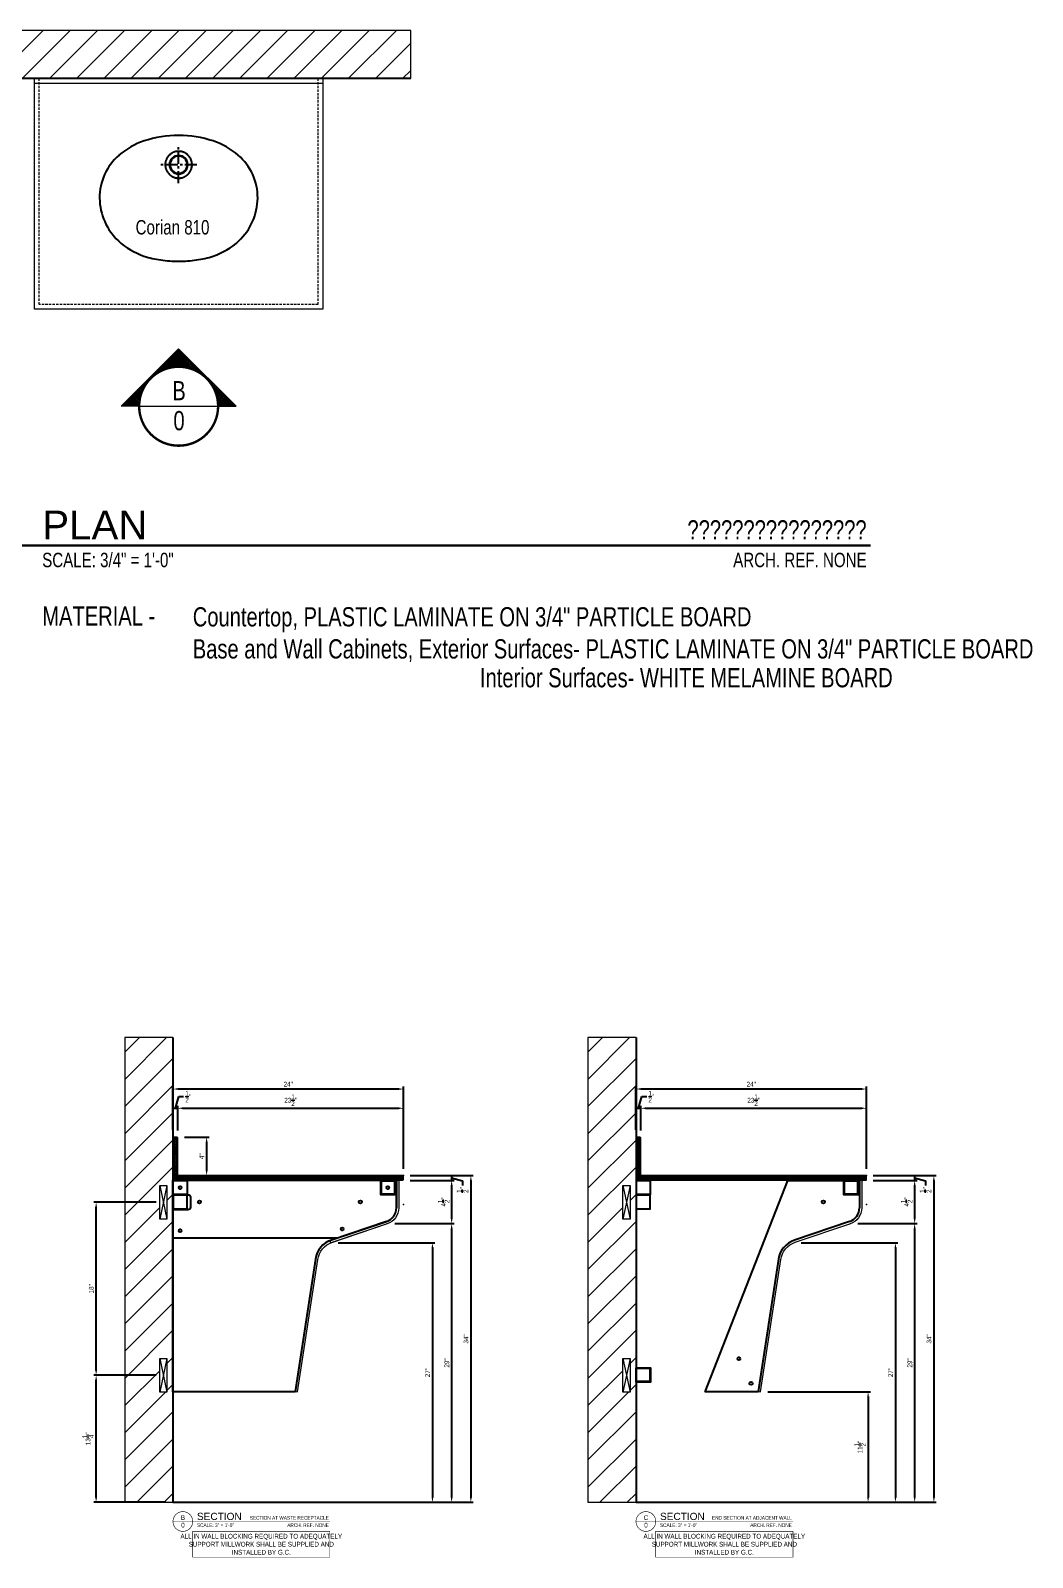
# Model space of a CAD drawing. Header units: inches. Extents: x 63 to 395, y 219 to 477.
# Drawn here: x 158.7 to 263, y 228.2 to 387.1 of the extents above; entities that cross this region are included whole.
import ezdxf
from ezdxf.enums import TextEntityAlignment as Align

# ---------------------------------------------------------------- set-up
doc = ezdxf.new("R2010")
doc.units = ezdxf.units.IN
doc.header["$MEASUREMENT"] = 0
for name, pattern in [('CENTER', [2, 1.25, -0.25, 0.25, -0.25]), ('HIDDEN', [0.375, 0.25, -0.125]), ('HIDDEN2', [0.1875, 0.125, -0.0625])]:
    doc.linetypes.add(name, pattern=pattern)
doc.layers.get('Defpoints').update_dxf_attribs({"color": 253})
for name, color, linetype in [('10', 7, 'Continuous'), ('20', 3, 'Continuous'), ('Dim', 7, 'Continuous'), ('Hardware', 6, 'Continuous'), ('Hatch', 3, 'Continuous'), ('Hidden', 3, 'HIDDEN')]:
    doc.layers.add(name, color=color, linetype=linetype)
doc.layers.add('Key-in', color=5, linetype='HIDDEN2', lineweight=20)
doc.layers.add('Object lines', color=7, linetype='Continuous', lineweight=35)
doc.styles.add('AMI_T04', font='ARIALUNI.TTF', dxfattribs={"width": 0.75, "height": 0.5})
doc.styles.add('BOLD', font='ARIALUNI.TTF', dxfattribs={"height": 0.125})
doc.styles.get("Standard").update_dxf_attribs({"font": 'ARIALUNI.TTF', "width": 0.75, "height": 1})
doc.dimstyles.new('AMI_D04', dxfattribs={"dimscale": 4, "dimtxt": 0.5, "dimasz": 0.125, "dimexe": 0.0625, "dimexo": 0.1875, "dimgap": 0.0625, "dimtad": 1, "dimdec": 4, "dimzin": 0, "dimdsep": 46, "dimlunit": 5, "dimtxsty": 'AMI_T04', "dimcen": 0.125, "dimclrd": 256, "dimclre": 256, "dimclrt": 256, "dimazin": 2, "dimtfac": 1, "dimtdec": 4, "dimtmove": 2, "dimatfit": 3, "dimfxl": 1, "dimtolj": 1, "dimtzin": 0, "dimarcsym": 2})
doc.dimstyles.new('AMI_D04_Leader', dxfattribs={"dimscale": 4, "dimtxt": 0.5, "dimasz": 0.125, "dimexe": 0.0625, "dimexo": 0.1875, "dimgap": 0.0625, "dimtad": 0, "dimdec": 4, "dimzin": 0, "dimdsep": 46, "dimlunit": 5, "dimtxsty": 'AMI_T04', "dimcen": 0.125, "dimclrd": 256, "dimclre": 256, "dimclrt": 256, "dimazin": 2, "dimtfac": 1, "dimtdec": 4, "dimtmove": 1, "dimatfit": 3, "dimfxl": 1, "dimtolj": 1, "dimtzin": 0, "dimarcsym": 2})
pattern_1 = [(45, (0, -13.2646), (-0.088388348, 0.088388348), []), (135, (0, -13.2646), (-0.088388348, -0.088388348), [])]

# ---------------------------------------------------------------- blocks, each defined once
blk = doc.blocks.new('A$C66764CCA')
at = {"layer": '20'}
blk.add_lwpolyline([(22.23, 1.72, 0.321903), (23.25, 3.14), (23.25, 6), (0, 6), (0, 4.5), (1.56, 4.5, -0.414214), (1.81, 4.25), (1.81, 3.19, -0.414214), (1.56, 2.94), (0, 2.94), (0, 0), (17.13, 0), (22.23, 1.72)], format="xyb", dxfattribs=at)
for centre in [(0.75, 5.25), (22.37, 5.25), (2.75, 3.75), (19.5, 3.75), (0.75, 0.75), (17.6, 0.95)]:
    blk.add_circle(centre, 0.156, dxfattribs=at)
blk = doc.blocks.new('A$C29B66E5E')
at = {"layer": '20'}
for p, q in [((2.85, 24.33), (8.03, 26.36)), ((8.08, 2.75), (8.03, 26.36)), ((5.95, 10.72), (2.85, 24.33)), ((0.49, 4.36), (5.12, 8.26)), ((1.1, 0), (0.06, 2.66)), ((8.08, 2.75), (1.1, 0))]:
    blk.add_line(p, q, dxfattribs=at)
for centre in [(3.87, 23.79), (5.99, 21.88), (3.77, 3.47)]:
    blk.add_circle(centre, 0.156, dxfattribs=at)
for centre, radius, start, end in [((3.51, 10.17), 2.5, 310.0952, 12.811), ((1.45, 3.21), 1.5, 130.0952, 201.4694)]:
    blk.add_arc(centre, radius, start, end, dxfattribs=at)
blk = doc.blocks.new('A$C6B324494')
at = {"layer": '10', "lineweight": 18}
for p, q in [((0, 0), (0.25, 0)), ((-6.82, -6.5), (-6.9, -6.26))]:
    blk.add_line(p, q, dxfattribs=at)
for points in [[(0, 0), (0, -2.86, -0.328722), (-1.06, -4.29)], [(0.25, 0), (0.25, -2.86, -0.328722), (-0.98, -4.53, -0.328722)]]:
    blk.add_lwpolyline(points, format="xyb", dxfattribs=at)
for points in [[(-6.9, -6.26), (-0.99, -4.27)], [(-6.82, -6.5), (-0.91, -4.51)]]:
    blk.add_lwpolyline(points, dxfattribs=at)
blk = doc.blocks.new('A$C65843E15')
at = {"layer": '10', "lineweight": 18}
for p, q in [((0, 0), (0.25, 0)), ((-10.53, -21.96), (-10.28, -22))]:
    blk.add_line(p, q, dxfattribs=at)
for points in [[(0, 0), (0, -2.86, -0.328722), (-1.06, -4.29)], [(0.25, 0), (0.25, -2.86, -0.328722), (-0.98, -4.53, -0.328722)], [(-10.53, -21.96), (-8.43, -8.21, -0.28067), (-6.76, -6.22), (-0.99, -4.27)], [(-10.28, -22), (-8.18, -8.25, -0.28067), (-6.68, -6.45), (-0.91, -4.51)]]:
    blk.add_lwpolyline(points, format="xyb", dxfattribs=at)
blk = doc.blocks.new('*D37')
at = {"layer": 'Defpoints', "color": 0, "lineweight": 18, "transparency": 16777216}
for p in [(222.19, 274.96), (221.69, 271.96), (222.19, 271.9)]:
    blk.add_point(p, dxfattribs=at)
at = {"layer": 'Dim', "lineweight": -2, "transparency": 16777216}
for p, q in [((221.69, 272.71), (221.69, 275.21)), ((221.69, 274.96), (222.19, 274.96)), ((221.69, 274.96), (222.19, 274.96)), ((221.94, 274.96), (222.31, 276.17)), ((222.19, 272.65), (222.19, 275.21)), ((222.31, 276.17), (222.81, 276.17))]:
    blk.add_line(p, q, dxfattribs=at)
at = {"layer": 'Dim', "lineweight": 18, "transparency": 16777216, "insert": (223.28, 276.17), "char_height": 0.5, "attachment_point": 5, "style": 'AMI_T04'}
blk.add_mtext('\\A1;{\\H1.000000x;\\S1/2;}"', dxfattribs=at)
blk = doc.blocks.new('*D38')
at = {"layer": 'Defpoints', "color": 0, "lineweight": 18, "transparency": 16777216}
for p in [(245.69, 274.96), (222.19, 271.9), (245.69, 267.9)]:
    blk.add_point(p, dxfattribs=at)
at = {"layer": 'Dim', "lineweight": -2, "transparency": 16777216}
for p, q in [((222.19, 272.65), (222.19, 275.21)), ((222.69, 274.96), (245.19, 274.96)), ((245.69, 268.65), (245.69, 275.21))]:
    blk.add_line(p, q, dxfattribs=at)
at = {"layer": 'Dim', "lineweight": 18, "transparency": 16777216}
for points in [[(222.69, 275.05), (222.69, 274.88), (222.19, 274.96)], [(245.19, 275.05), (245.19, 274.88), (245.69, 274.96)]]:
    blk.add_solid(points, dxfattribs=at)
at = {"layer": 'Dim', "lineweight": 18, "transparency": 16777216, "insert": (233.94, 275.8), "char_height": 0.5, "attachment_point": 5, "style": 'AMI_T04'}
blk.add_mtext('\\A1;23{\\H1.000000x;\\S1/2;}"', dxfattribs=at)
blk = doc.blocks.new('*D39')
at = {"layer": 'Defpoints', "color": 0, "lineweight": 18, "transparency": 16777216}
for p in [(221.69, 276.96), (221.69, 271.96), (245.69, 267.9)]:
    blk.add_point(p, dxfattribs=at)
at = {"layer": 'Dim', "lineweight": -2, "transparency": 16777216}
for p, q in [((221.69, 272.71), (221.69, 277.21)), ((245.19, 276.96), (222.19, 276.96)), ((245.69, 268.65), (245.69, 277.21))]:
    blk.add_line(p, q, dxfattribs=at)
at = {"layer": 'Dim', "lineweight": 18, "transparency": 16777216}
for points in [[(222.19, 277.05), (222.19, 276.88), (221.69, 276.96)], [(245.19, 277.05), (245.19, 276.88), (245.69, 276.96)]]:
    blk.add_solid(points, dxfattribs=at)
at = {"layer": 'Dim', "lineweight": 18, "transparency": 16777216, "insert": (233.69, 277.47), "char_height": 0.5, "attachment_point": 5, "style": 'AMI_T04'}
blk.add_mtext('\\A1;24"', dxfattribs=at)
blk = doc.blocks.new('*D40')
at = {"layer": 'Defpoints', "color": 0, "lineweight": 18, "transparency": 16777216}
for p in [(174, 274.96), (173.5, 271.96), (174, 271.9)]:
    blk.add_point(p, dxfattribs=at)
at = {"layer": 'Dim', "lineweight": -2, "transparency": 16777216}
for p, q in [((173.5, 272.71), (173.5, 275.21)), ((173.5, 274.96), (174, 274.96)), ((173.5, 274.96), (174, 274.96)), ((173.75, 274.96), (174.11, 276.17)), ((174, 272.65), (174, 275.21)), ((174.11, 276.17), (174.61, 276.17))]:
    blk.add_line(p, q, dxfattribs=at)
at = {"layer": 'Dim', "lineweight": 18, "transparency": 16777216, "insert": (175.08, 276.17), "char_height": 0.5, "attachment_point": 5, "style": 'AMI_T04'}
blk.add_mtext('\\A1;{\\H1.000000x;\\S1/2;}"', dxfattribs=at)
blk = doc.blocks.new('*D41')
at = {"layer": 'Defpoints', "color": 0, "lineweight": 18, "transparency": 16777216}
for p in [(197.5, 274.96), (174, 271.9), (197.5, 267.9)]:
    blk.add_point(p, dxfattribs=at)
at = {"layer": 'Dim', "lineweight": -2, "transparency": 16777216}
for p, q in [((174, 272.65), (174, 275.21)), ((174.5, 274.96), (197, 274.96)), ((197.5, 268.65), (197.5, 275.21))]:
    blk.add_line(p, q, dxfattribs=at)
at = {"layer": 'Dim', "lineweight": 18, "transparency": 16777216}
for points in [[(174.5, 275.05), (174.5, 274.88), (174, 274.96)], [(197, 275.05), (197, 274.88), (197.5, 274.96)]]:
    blk.add_solid(points, dxfattribs=at)
at = {"layer": 'Dim', "lineweight": 18, "transparency": 16777216, "insert": (185.75, 275.8), "char_height": 0.5, "attachment_point": 5, "style": 'AMI_T04'}
blk.add_mtext('\\A1;23{\\H1.000000x;\\S1/2;}"', dxfattribs=at)
blk = doc.blocks.new('*D42')
at = {"layer": 'Defpoints', "color": 0, "lineweight": 18, "transparency": 16777216}
for p in [(173.5, 276.96), (173.5, 271.96), (197.5, 267.9)]:
    blk.add_point(p, dxfattribs=at)
at = {"layer": 'Dim', "lineweight": -2, "transparency": 16777216}
for p, q in [((173.5, 272.71), (173.5, 277.21)), ((197, 276.96), (174, 276.96)), ((197.5, 268.65), (197.5, 277.21))]:
    blk.add_line(p, q, dxfattribs=at)
at = {"layer": 'Dim', "lineweight": 18, "transparency": 16777216}
for points in [[(174, 277.05), (174, 276.88), (173.5, 276.96)], [(197, 277.05), (197, 276.88), (197.5, 276.96)]]:
    blk.add_solid(points, dxfattribs=at)
at = {"layer": 'Dim', "lineweight": 18, "transparency": 16777216, "insert": (185.5, 277.47), "char_height": 0.5, "attachment_point": 5, "style": 'AMI_T04'}
blk.add_mtext('\\A1;24"', dxfattribs=at)
blk = doc.blocks.new('A$C75D17F70')
at = {"layer": 'Key-in', "color": 2, "linetype": 'Continuous', "lineweight": 18}
for p in [(0, 1.75), (0, 1.25), (0, 0.75), (-1.75, 0), (-1.25, 0), (-0.75, 0), (0, 0), (0.75, 0), (1.25, 0), (1.75, 0), (0, -0.75), (0, -1.25), (0, -1.75)]:
    blk.add_point(p, dxfattribs=at)
blk = doc.blocks.new('*D43')
at = {"layer": 'Defpoints', "color": 0, "lineweight": 18, "transparency": 16777216}
for p in [(197.44, 267.96), (197.44, 267.46), (202.5, 267.46)]:
    blk.add_point(p, dxfattribs=at)
at = {"layer": 'Dim', "lineweight": -2, "transparency": 16777216}
for p, q in [((198.19, 267.96), (202.75, 267.96)), ((198.19, 267.46), (202.75, 267.46)), ((202.5, 267.96), (202.5, 267.46)), ((202.5, 267.96), (202.5, 267.46)), ((202.5, 267.71), (203.63, 267.42)), ((203.63, 267.42), (203.63, 266.92))]:
    blk.add_line(p, q, dxfattribs=at)
at = {"layer": 'Dim', "lineweight": 18, "transparency": 16777216, "insert": (203.63, 266.45), "char_height": 0.5, "attachment_point": 5, "rotation": 90, "style": 'AMI_T04'}
blk.add_mtext('\\A1;{\\H1.000000x;\\S1/2;}"', dxfattribs=at)
blk = doc.blocks.new('*D44')
at = {"layer": 'Defpoints', "color": 0, "lineweight": 18, "transparency": 16777216}
for p in [(197.44, 267.46), (195.85, 262.96), (202.5, 262.96)]:
    blk.add_point(p, dxfattribs=at)
at = {"layer": 'Dim', "lineweight": -2, "transparency": 16777216}
for p, q in [((198.19, 267.46), (202.75, 267.46)), ((202.5, 266.96), (202.5, 263.46)), ((196.6, 262.96), (202.75, 262.96))]:
    blk.add_line(p, q, dxfattribs=at)
at = {"layer": 'Dim', "lineweight": 18, "transparency": 16777216}
for points in [[(202.42, 266.96), (202.59, 266.96), (202.5, 267.46)], [(202.42, 263.46), (202.59, 263.46), (202.5, 262.96)]]:
    blk.add_solid(points, dxfattribs=at)
at = {"layer": 'Dim', "lineweight": 18, "transparency": 16777216, "insert": (201.67, 265.21), "char_height": 0.5, "attachment_point": 5, "rotation": 90, "style": 'AMI_T04'}
blk.add_mtext('\\A1;4{\\H1.000000x;\\S1/2;}"', dxfattribs=at)
blk = doc.blocks.new('*D45')
at = {"layer": 'Defpoints', "color": 0, "lineweight": 18, "transparency": 16777216}
for p in [(197.44, 267.96), (189.5, 233.96), (204.5, 233.96)]:
    blk.add_point(p, dxfattribs=at)
at = {"layer": 'Dim', "lineweight": -2, "transparency": 16777216}
for p, q in [((198.19, 267.96), (204.75, 267.96)), ((204.5, 267.46), (204.5, 234.46)), ((190.25, 233.96), (204.75, 233.96))]:
    blk.add_line(p, q, dxfattribs=at)
at = {"layer": 'Dim', "lineweight": 18, "transparency": 16777216}
for points in [[(204.42, 267.46), (204.59, 267.46), (204.5, 267.96)], [(204.42, 234.46), (204.59, 234.46), (204.5, 233.96)]]:
    blk.add_solid(points, dxfattribs=at)
at = {"layer": 'Dim', "lineweight": 18, "transparency": 16777216, "insert": (204, 250.96), "char_height": 0.5, "attachment_point": 5, "rotation": 90, "style": 'AMI_T04'}
blk.add_mtext('\\A1;34"', dxfattribs=at)
blk = doc.blocks.new('*D46')
at = {"layer": 'Defpoints', "color": 0, "lineweight": 18, "transparency": 16777216}
for p in [(195.85, 262.96), (189.5, 233.96), (202.5, 233.96)]:
    blk.add_point(p, dxfattribs=at)
at = {"layer": 'Dim', "lineweight": -2, "transparency": 16777216}
for p, q in [((196.6, 262.96), (202.75, 262.96)), ((202.5, 262.46), (202.5, 234.46)), ((190.25, 233.96), (202.75, 233.96))]:
    blk.add_line(p, q, dxfattribs=at)
at = {"layer": 'Dim', "lineweight": 18, "transparency": 16777216}
for points in [[(202.42, 262.46), (202.59, 262.46), (202.5, 262.96)], [(202.42, 234.46), (202.59, 234.46), (202.5, 233.96)]]:
    blk.add_solid(points, dxfattribs=at)
at = {"layer": 'Dim', "lineweight": 18, "transparency": 16777216, "insert": (202, 248.46), "char_height": 0.5, "attachment_point": 5, "rotation": 90, "style": 'AMI_T04'}
blk.add_mtext('\\A1;29"', dxfattribs=at)
blk = doc.blocks.new('*D47')
at = {"layer": 'Defpoints', "color": 0, "lineweight": 18, "transparency": 16777216}
for p in [(189.93, 260.96), (189.5, 233.96), (200.5, 233.96)]:
    blk.add_point(p, dxfattribs=at)
at = {"layer": 'Dim', "lineweight": -2, "transparency": 16777216}
for p, q in [((190.68, 260.96), (200.75, 260.96)), ((200.5, 260.46), (200.5, 234.46)), ((190.25, 233.96), (200.75, 233.96))]:
    blk.add_line(p, q, dxfattribs=at)
at = {"layer": 'Dim', "lineweight": 18, "transparency": 16777216}
for points in [[(200.42, 260.46), (200.59, 260.46), (200.5, 260.96)], [(200.42, 234.46), (200.59, 234.46), (200.5, 233.96)]]:
    blk.add_solid(points, dxfattribs=at)
at = {"layer": 'Dim', "lineweight": 18, "transparency": 16777216, "insert": (200, 247.46), "char_height": 0.5, "attachment_point": 5, "rotation": 90, "style": 'AMI_T04'}
blk.add_mtext('\\A1;27"', dxfattribs=at)
blk = doc.blocks.new('*D48')
at = {"layer": 'Defpoints', "color": 0, "lineweight": 18, "transparency": 16777216}
for p in [(245.63, 267.96), (245.63, 267.46), (250.69, 267.46)]:
    blk.add_point(p, dxfattribs=at)
at = {"layer": 'Dim', "lineweight": -2, "transparency": 16777216}
for p, q in [((246.38, 267.96), (250.94, 267.96)), ((246.38, 267.46), (250.94, 267.46)), ((250.69, 267.96), (250.69, 267.46)), ((250.69, 267.96), (250.69, 267.46)), ((250.69, 267.71), (251.82, 267.42)), ((251.82, 267.42), (251.82, 266.92))]:
    blk.add_line(p, q, dxfattribs=at)
at = {"layer": 'Dim', "lineweight": 18, "transparency": 16777216, "insert": (251.82, 266.45), "char_height": 0.5, "attachment_point": 5, "rotation": 90, "style": 'AMI_T04'}
blk.add_mtext('\\A1;{\\H1.000000x;\\S1/2;}"', dxfattribs=at)
blk = doc.blocks.new('*D49')
at = {"layer": 'Defpoints', "color": 0, "lineweight": 18, "transparency": 16777216}
for p in [(245.63, 267.46), (244.04, 262.96), (250.69, 262.96)]:
    blk.add_point(p, dxfattribs=at)
at = {"layer": 'Dim', "lineweight": -2, "transparency": 16777216}
for p, q in [((246.38, 267.46), (250.94, 267.46)), ((250.69, 266.96), (250.69, 263.46)), ((244.79, 262.96), (250.94, 262.96))]:
    blk.add_line(p, q, dxfattribs=at)
at = {"layer": 'Dim', "lineweight": 18, "transparency": 16777216}
for points in [[(250.61, 266.96), (250.78, 266.96), (250.69, 267.46)], [(250.61, 263.46), (250.78, 263.46), (250.69, 262.96)]]:
    blk.add_solid(points, dxfattribs=at)
at = {"layer": 'Dim', "lineweight": 18, "transparency": 16777216, "insert": (249.86, 265.21), "char_height": 0.5, "attachment_point": 5, "rotation": 90, "style": 'AMI_T04'}
blk.add_mtext('\\A1;4{\\H1.000000x;\\S1/2;}"', dxfattribs=at)
blk = doc.blocks.new('*D50')
at = {"layer": 'Defpoints', "color": 0, "lineweight": 18, "transparency": 16777216}
for p in [(245.63, 267.96), (237.69, 233.96), (252.69, 233.96)]:
    blk.add_point(p, dxfattribs=at)
at = {"layer": 'Dim', "lineweight": -2, "transparency": 16777216}
for p, q in [((246.38, 267.96), (252.94, 267.96)), ((252.69, 267.46), (252.69, 234.46)), ((238.44, 233.96), (252.94, 233.96))]:
    blk.add_line(p, q, dxfattribs=at)
at = {"layer": 'Dim', "lineweight": 18, "transparency": 16777216}
for points in [[(252.61, 267.46), (252.78, 267.46), (252.69, 267.96)], [(252.61, 234.46), (252.78, 234.46), (252.69, 233.96)]]:
    blk.add_solid(points, dxfattribs=at)
at = {"layer": 'Dim', "lineweight": 18, "transparency": 16777216, "insert": (252.19, 250.96), "char_height": 0.5, "attachment_point": 5, "rotation": 90, "style": 'AMI_T04'}
blk.add_mtext('\\A1;34"', dxfattribs=at)
blk = doc.blocks.new('*D51')
at = {"layer": 'Defpoints', "color": 0, "lineweight": 18, "transparency": 16777216}
for p in [(234.67, 245.46), (237.69, 233.96), (245.85, 233.96)]:
    blk.add_point(p, dxfattribs=at)
at = {"layer": 'Dim', "lineweight": -2, "transparency": 16777216}
for p, q in [((235.42, 245.46), (246.1, 245.46)), ((245.85, 244.96), (245.85, 234.46)), ((238.44, 233.96), (246.1, 233.96))]:
    blk.add_line(p, q, dxfattribs=at)
at = {"layer": 'Dim', "lineweight": 18, "transparency": 16777216}
for points in [[(245.76, 244.96), (245.93, 244.96), (245.85, 245.46)], [(245.76, 234.46), (245.93, 234.46), (245.85, 233.96)]]:
    blk.add_solid(points, dxfattribs=at)
at = {"layer": 'Dim', "lineweight": 18, "transparency": 16777216, "insert": (245.01, 239.71), "char_height": 0.5, "attachment_point": 5, "rotation": 90, "style": 'AMI_T04'}
blk.add_mtext('\\A1;11{\\H1.000000x;\\S1/2;}"', dxfattribs=at)
blk = doc.blocks.new('*D52')
at = {"layer": 'Defpoints', "color": 0, "lineweight": 18, "transparency": 16777216}
for p in [(244.04, 262.96), (237.69, 233.96), (250.69, 233.96)]:
    blk.add_point(p, dxfattribs=at)
at = {"layer": 'Dim', "lineweight": -2, "transparency": 16777216}
for p, q in [((244.79, 262.96), (250.94, 262.96)), ((250.69, 262.46), (250.69, 234.46)), ((238.44, 233.96), (250.94, 233.96))]:
    blk.add_line(p, q, dxfattribs=at)
at = {"layer": 'Dim', "lineweight": 18, "transparency": 16777216}
for points in [[(250.61, 262.46), (250.78, 262.46), (250.69, 262.96)], [(250.61, 234.46), (250.78, 234.46), (250.69, 233.96)]]:
    blk.add_solid(points, dxfattribs=at)
at = {"layer": 'Dim', "lineweight": 18, "transparency": 16777216, "insert": (250.19, 248.46), "char_height": 0.5, "attachment_point": 5, "rotation": 90, "style": 'AMI_T04'}
blk.add_mtext('\\A1;29"', dxfattribs=at)
blk = doc.blocks.new('*D53')
at = {"layer": 'Defpoints', "color": 0, "lineweight": 18, "transparency": 16777216}
for p in [(238.14, 260.96), (237.69, 233.96), (248.69, 233.96)]:
    blk.add_point(p, dxfattribs=at)
at = {"layer": 'Dim', "lineweight": -2, "transparency": 16777216}
for p, q in [((238.89, 260.96), (248.94, 260.96)), ((248.69, 260.46), (248.69, 234.46)), ((238.44, 233.96), (248.94, 233.96))]:
    blk.add_line(p, q, dxfattribs=at)
at = {"layer": 'Dim', "lineweight": 18, "transparency": 16777216}
for points in [[(248.61, 260.46), (248.78, 260.46), (248.69, 260.96)], [(248.61, 234.46), (248.78, 234.46), (248.69, 233.96)]]:
    blk.add_solid(points, dxfattribs=at)
at = {"layer": 'Dim', "lineweight": 18, "transparency": 16777216, "insert": (248.19, 247.46), "char_height": 0.5, "attachment_point": 5, "rotation": 90, "style": 'AMI_T04'}
blk.add_mtext('\\A1;27"', dxfattribs=at)
blk = doc.blocks.new('*D85')
at = {"layer": 'Defpoints', "color": 0, "lineweight": 18, "transparency": 16777216}
for p in [(165.5, 247.18), (172.5, 247.18), (173.5, 233.96)]:
    blk.add_point(p, dxfattribs=at)
at = {"layer": 'Dim', "lineweight": -2, "transparency": 16777216}
for p, q in [((171.75, 247.18), (165.25, 247.18)), ((165.5, 234.46), (165.5, 246.68)), ((172.75, 233.96), (165.25, 233.96))]:
    blk.add_line(p, q, dxfattribs=at)
at = {"layer": 'Dim', "lineweight": 18, "transparency": 16777216}
for points in [[(165.42, 246.68), (165.59, 246.68), (165.5, 247.18)], [(165.42, 234.46), (165.59, 234.46), (165.5, 233.96)]]:
    blk.add_solid(points, dxfattribs=at)
at = {"layer": 'Dim', "lineweight": 18, "transparency": 16777216, "insert": (164.66, 240.57), "char_height": 0.5, "attachment_point": 5, "rotation": 90, "style": 'AMI_T04'}
blk.add_mtext('\\A1;13{\\H1.000000x;\\S1/4;}"', dxfattribs=at)
blk = doc.blocks.new('*D86')
at = {"layer": 'Defpoints', "color": 0, "lineweight": 18, "transparency": 16777216}
for p in [(165.5, 265.18), (172.5, 265.18), (172.5, 247.18)]:
    blk.add_point(p, dxfattribs=at)
at = {"layer": 'Dim', "lineweight": -2, "transparency": 16777216}
for p, q in [((171.75, 265.18), (165.25, 265.18)), ((165.5, 247.68), (165.5, 264.68)), ((171.75, 247.18), (165.25, 247.18))]:
    blk.add_line(p, q, dxfattribs=at)
at = {"layer": 'Dim', "lineweight": 18, "transparency": 16777216}
for points in [[(165.42, 264.68), (165.59, 264.68), (165.5, 265.18)], [(165.42, 247.68), (165.59, 247.68), (165.5, 247.18)]]:
    blk.add_solid(points, dxfattribs=at)
at = {"layer": 'Dim', "lineweight": 18, "transparency": 16777216, "insert": (165, 256.18), "char_height": 0.5, "attachment_point": 5, "rotation": 90, "style": 'AMI_T04'}
blk.add_mtext('\\A1;18"', dxfattribs=at)
blk = doc.blocks.new('*D87')
at = {"layer": 'Defpoints', "color": 0, "lineweight": 18, "transparency": 16777216}
for p in [(173.94, 271.96), (174, 267.96), (177, 267.96)]:
    blk.add_point(p, dxfattribs=at)
at = {"layer": 'Dim', "lineweight": -2, "transparency": 16777216}
for p, q in [((174.69, 271.96), (177.25, 271.96)), ((177, 271.46), (177, 268.46)), ((174.75, 267.96), (177.25, 267.96))]:
    blk.add_line(p, q, dxfattribs=at)
at = {"layer": 'Dim', "lineweight": 18, "transparency": 16777216}
for points in [[(176.92, 271.46), (177.09, 271.46), (177, 271.96)], [(176.92, 268.46), (177.09, 268.46), (177, 267.96)]]:
    blk.add_solid(points, dxfattribs=at)
at = {"layer": 'Dim', "lineweight": 18, "transparency": 16777216, "insert": (176.5, 269.96), "char_height": 0.5, "attachment_point": 5, "rotation": 90, "style": 'AMI_T04'}
blk.add_mtext('\\A1;4"', dxfattribs=at)
blk = doc.blocks.new('*U89')
at = {"layer": '10', "linetype": 'Continuous'}
for centre, major_axis, start_param, end_param in [((-1.15, -4.91), (0, -7.78), 3.462316, 3.850012), ((-0.11, -8.11), (0, -11.14), 3.131476, 3.46003), ((0.11, -8.11), (0, 11.14), 5.964748, 6.293302), ((1.15, -4.91), (0, 7.78), 5.574766, 5.962462), ((-2.38, -3.43), (0, -5.85), 3.854075, 4.72122), ((0, 0), (0, -0.959), 0, 6.283175), ((0, 0), (0, -0.894), 0, 6.283175), ((2.38, -3.43), (0, 5.85), 4.703558, 5.570703), ((-2, -3.39), (0, -6.23), 4.725916, 5.529821), ((2, -3.39), (0, 6.23), 3.894957, 4.698862), ((-1.32, -2.58), (0, -7.29), 5.536268, 5.964129), ((1.32, -2.58), (0, 7.29), 3.460649, 3.88851), ((-0.56, -0.36), (0, -9.64), 5.961498, 6.147802), ((0.56, -0.36), (0, 9.64), 3.276976, 3.46328), ((0.03, 3.76), (0, -13.8), 6.145856, 6.280801), ((-0.03, 3.76), (0, 13.8), 3.143977, 3.278922)]:
    blk.add_ellipse(centre, major_axis=major_axis, ratio=0.999511, start_param=start_param, end_param=end_param, dxfattribs=at)
for points, knots in [([(0.08, 1.39), (0.05, 1.39), (-0.01, 1.39), (-0.1, 1.39), (-0.18, 1.38), (-0.25, 1.37), (-0.32, 1.36), (-0.4, 1.34), (-0.48, 1.31), (-0.57, 1.27), (-0.66, 1.23), (-0.76, 1.17), (-0.85, 1.1), (-0.95, 1.02), (-1.04, 0.93), (-1.11, 0.84), (-1.18, 0.76), (-1.23, 0.67), (-1.28, 0.57), (-1.32, 0.47), (-1.35, 0.36), (-1.38, 0.25), (-1.39, 0.16), (-1.4, 0.08), (-1.4, 0.03), (-1.4, 0)], [0, 0, 0, 0, 0.042198, 0.07968, 0.113078, 0.144629, 0.176823, 0.210996, 0.248435, 0.290372, 0.337189, 0.386632, 0.438571, 0.494804, 0.552153, 0.602591, 0.648109, 0.692395, 0.738741, 0.790089, 0.842757, 0.889239, 0.930291, 0.966877, 1, 1, 1, 1]), ([(1.4, 0), (1.4, 0.03), (1.4, 0.08), (1.39, 0.16), (1.38, 0.25), (1.35, 0.36), (1.32, 0.46), (1.28, 0.57), (1.23, 0.67), (1.17, 0.76), (1.11, 0.85), (1.04, 0.93), (0.96, 1.01), (0.86, 1.09), (0.77, 1.16), (0.67, 1.22), (0.57, 1.27), (0.47, 1.31), (0.36, 1.35), (0.26, 1.37), (0.17, 1.38), (0.11, 1.39), (0.08, 1.39)], [0, 0, 0, 0, 0.036174, 0.07551, 0.119045, 0.167956, 0.221928, 0.276802, 0.329212, 0.379673, 0.42972, 0.481701, 0.538248, 0.59848, 0.656082, 0.709119, 0.758974, 0.811189, 0.866318, 0.916486, 0.960607, 1, 1, 1, 1]), ([(-1.4, 0), (-1.4, -0.01), (-1.4, -0.05), (-1.4, -0.09), (-1.39, -0.14), (-1.38, -0.19), (-1.37, -0.26), (-1.36, -0.32), (-1.34, -0.4), (-1.31, -0.48), (-1.28, -0.56), (-1.24, -0.64), (-1.19, -0.72), (-1.14, -0.81), (-1.07, -0.89), (-1, -0.97), (-0.93, -1.04), (-0.85, -1.1), (-0.78, -1.15), (-0.7, -1.2), (-0.61, -1.25), (-0.5, -1.3), (-0.38, -1.34), (-0.23, -1.38), (-0.13, -1.39), (-0.07, -1.39)], [0, 0, 0, 0, 0.019836, 0.041551, 0.065451, 0.091835, 0.121007, 0.153274, 0.188963, 0.228223, 0.270163, 0.31328, 0.358287, 0.405844, 0.456315, 0.509319, 0.557475, 0.600147, 0.642319, 0.687071, 0.736603, 0.792315, 0.853985, 0.922751, 1, 1, 1, 1]), ([(-0.07, -1.39), (-0.02, -1.39), (0.08, -1.39), (0.22, -1.38), (0.35, -1.35), (0.46, -1.32), (0.55, -1.28), (0.64, -1.23), (0.71, -1.19), (0.78, -1.15), (0.83, -1.11), (0.89, -1.07), (0.93, -1.03), (0.99, -0.98), (1.04, -0.93), (1.09, -0.86), (1.15, -0.79), (1.21, -0.7), (1.26, -0.59), (1.31, -0.48), (1.36, -0.34), (1.39, -0.17), (1.4, -0.06), (1.4, 0)], [0, 0, 0, 0, 0.069703, 0.132234, 0.188556, 0.23953, 0.285998, 0.328372, 0.365994, 0.399276, 0.429533, 0.458125, 0.486498, 0.516401, 0.549642, 0.58668, 0.627807, 0.674003, 0.726187, 0.784435, 0.848745, 0.919998, 1, 1, 1, 1])]:
    blk.add_open_spline(points, degree=3, knots=knots, dxfattribs=at)
at = {"layer": 'Defpoints', "linetype": 'CENTER'}
for p, q in [((0, -1.91), (0, 1.91)), ((1.9, 0), (-1.89, 0))]:
    blk.add_line(p, q, dxfattribs=at)
at = {"layer": 'Defpoints'}
blk.add_point((0, 0), dxfattribs=at)
at = {"layer": 'Defpoints', "insert": (-4.48, -5.76), "char_height": 1.5, "width": 11.2599, "attachment_point": 1}
blk.add_mtext('Corian 810', dxfattribs=at)
blk = doc.blocks.new('A$C11267B91')
at = {"layer": '10', "color": 3}
for p, q in [((0, -22), (0, 0)), ((0, 0), (23.25, 0)), ((23.25, 0), (23.25, -2.86)), ((22.23, -4.28), (16.49, -6.22)), ((14.82, -8.21), (12.72, -22)), ((12.72, -22), (0, -22))]:
    blk.add_line(p, q, dxfattribs=at)
at = {"layer": '10', "color": 3, "lineweight": 18}
for p, q in [((23.25, 0), (23.5, 0)), ((12.72, -21.96), (12.97, -22))]:
    blk.add_line(p, q, dxfattribs=at)
for points in [[(23.25, 0), (23.25, -2.86, -0.328722), (22.19, -4.29)], [(23.5, 0), (23.5, -2.86, -0.328722), (22.27, -4.53, -0.328722)], [(12.72, -21.96), (14.82, -8.21, -0.28067), (16.49, -6.22), (22.26, -4.27)], [(12.97, -22), (15.07, -8.25, -0.28067), (16.57, -6.45), (22.34, -4.51)]]:
    blk.add_lwpolyline(points, format="xyb", dxfattribs=at)
at = {"layer": '10', "color": 3}
for centre, radius, start, end in [((21.75, -2.86), 1.5, 288.6259, 0), ((17.29, -8.58), 2.5, 108.6259, 171.3417)]:
    blk.add_arc(centre, radius, start, end, dxfattribs=at)
blk = doc.blocks.new('*U104')
at = {"layer": 'Key-in', "linetype": 'Continuous'}
h = blk.add_hatch(dxfattribs=at)
h.set_pattern_fill('ANSI37', scale=0.0625, style=0)
h.set_pattern_definition([(45, (-4e-08, -0.626626), (-0.00552427, 0.00552427), []), (135, (-4e-08, -0.626626), (-0.00552427, -0.00552427), [])])
h.paths.add_polyline_path([(0, 0.3742), (-0.3742, 0), (-0.2568, 0), (-0.2568, 0), (-0.2568, 0, -0.414214), (0, 0.2568, -0.414214), (0.2568, 0), (0.3742, 0)])
at = {"layer": 'Key-in', "color": 7, "linetype": 'Continuous'}
for p, q in [((0, 0.3742), (-0.3742, 0)), ((0, 0.3742), (0.3742, 0)), ((-0.2565, 0), (-0.3742, 0)), ((0.2565, 0), (0.3742, 0))]:
    blk.add_line(p, q, dxfattribs=at)
at = {"layer": 'Key-in', "color": 7, "linetype": 'Continuous', "const_width": 0.0156}
blk.add_lwpolyline([(0, 0.2568, 1), (0, -0.2568, 1), (0, 0.2568, 1)], format="xyb", dxfattribs=at)
at = {"layer": 'Key-in', "color": 7, "linetype": 'Continuous'}
blk.add_circle((0, 0), 0.2565, dxfattribs=at)

msp = doc.modelspace()

# ---------------------------------------------------------------- hatches: boundary and pattern name
at = {"layer": 'Hatch', "lineweight": 18}
h = msp.add_hatch(dxfattribs=at)
h.set_pattern_fill('ANSI31', color=6, scale=16)
h.set_pattern_definition([(45, (0, -33.0923), (-1.4142136, 1.4142136), [])])
h.paths.add_polyline_path([(149.91774, 387.10244), (149.91774, 382.10244), (198.26213, 382.10244), (198.26213, 387.10244)])
h = msp.add_hatch(dxfattribs=at)
h.set_pattern_fill('ANSI31', color=6, scale=16)
h.set_pattern_definition([(45, (30, -13.2646), (-1.414214, 1.414214), [])])
h.paths.add_polyline_path([(173.50171, 282.30849), (168.50171, 282.30849), (168.50171, 233.96411), (173.50171, 233.96411)])
h.paths.add_polyline_path([(172.12671, 248.93286), (172.87671, 248.93286), (172.87671, 245.43286), (172.12671, 245.43286)], flags=16)
h.paths.add_polyline_path([(172.12671, 263.43286), (172.12671, 266.93286), (172.87671, 266.93286), (172.87671, 263.43286)], flags=16)
h = msp.add_hatch(dxfattribs=at)
h.set_pattern_fill('ANSI31', color=6, scale=16)
h.set_pattern_definition([(45, (78.1928, -13.2646), (-1.414214, 1.414214), [])])
h.paths.add_polyline_path([(221.69454, 282.30849), (216.69454, 282.30849), (216.69454, 233.96411), (221.69454, 233.96411)])
h.paths.add_polyline_path([(220.31954, 248.93286), (221.06954, 248.93286), (221.06954, 245.43286), (220.31954, 245.43286)], flags=16)
h.paths.add_polyline_path([(220.31954, 263.43286), (220.31954, 266.93286), (221.06954, 266.93286), (221.06954, 263.43286)], flags=16)
h = msp.add_hatch(dxfattribs=at)
h.set_pattern_fill('ANSI37', color=6)
h.set_pattern_definition(pattern_1)
h.paths.add_polyline_path([(173.50171, 271.96411), (173.50171, 267.96411), (174.00171, 267.96411), (174.00171, 271.90161)])
h = msp.add_hatch(dxfattribs=at)
h.set_pattern_fill('ANSI37', color=6)
h.set_pattern_definition(pattern_1)
h.paths.add_polyline_path([(221.69454, 271.96411), (221.69454, 267.96411), (222.19454, 267.96411), (222.19454, 271.90161)])
h = msp.add_hatch(dxfattribs=at)
h.set_pattern_fill('ANSI37', color=6)
h.set_pattern_definition(pattern_1)
h.paths.add_polyline_path([(197.43921, 267.96411), (173.50171, 267.96411), (173.50171, 267.46411), (197.43921, 267.46411)])
h = msp.add_hatch(dxfattribs=at)
h.set_pattern_fill('ANSI37', color=6)
h.set_pattern_definition(pattern_1)
h.paths.add_polyline_path([(245.63204, 267.96411), (221.69454, 267.96411), (221.69454, 267.46411), (245.63204, 267.46411)])

# ---------------------------------------------------------------- linework, layer by layer
at = {"linetype": 'Continuous'}
for p, q in [((198.26213, 382.10244), (149.91774, 382.10244)), ((173.50171, 282.30849), (173.50171, 233.96411)), ((221.69454, 282.30849), (221.69454, 233.96411)), ((173.50171, 233.96411), (197.50171, 233.96411)), ((221.69454, 233.96411), (245.69454, 233.96411))]:
    msp.add_line(p, q, dxfattribs=at)
at = {"color": 6, "lineweight": 18}
for p, q in [((172.12671, 266.93286), (172.87671, 263.43286)), ((172.87671, 266.93286), (172.12671, 263.43286)), ((220.31954, 266.93286), (221.06954, 263.43286)), ((221.06954, 266.93286), (220.31954, 263.43286)), ((172.12671, 248.93286), (172.87671, 245.43286)), ((172.87671, 248.93286), (172.12671, 245.43286)), ((220.31954, 248.93286), (221.06954, 245.43286)), ((221.06954, 248.93286), (220.31954, 245.43286))]:
    msp.add_line(p, q, dxfattribs=at)
for points in [[(172.12671, 266.93286), (172.87671, 266.93286), (172.87671, 263.43286), (172.12671, 263.43286)], [(220.31954, 266.93286), (221.06954, 266.93286), (221.06954, 263.43286), (220.31954, 263.43286)], [(172.12671, 248.93286), (172.87671, 248.93286), (172.87671, 245.43286), (172.12671, 245.43286)], [(220.31954, 248.93286), (221.06954, 248.93286), (221.06954, 245.43286), (220.31954, 245.43286)]]:
    msp.add_lwpolyline(points, close=True, dxfattribs=at)
at = {"layer": '10', "lineweight": 18}
for points in [[(159.08994, 358.10244), (159.08994, 382.10244), (189.08994, 382.10244), (189.08994, 358.10244)], [(159.08994, 381.60244), (159.08994, 382.10244), (189.08994, 382.10244), (189.08994, 381.60244)], [(173.93921, 271.96411), (173.50171, 271.96411), (173.50171, 267.96411), (174.00171, 267.96411), (174.00171, 271.90161)], [(222.13204, 271.96411), (221.69454, 271.96411), (221.69454, 267.96411), (222.19454, 267.96411), (222.19454, 271.90161)], [(197.43921, 267.96411), (173.50171, 267.96411), (173.50171, 267.46411), (197.43921, 267.46411), (197.50171, 267.52661), (197.50171, 267.90161)], [(245.63204, 267.96411), (221.69454, 267.96411), (221.69454, 267.46411), (245.63204, 267.46411), (245.69454, 267.52661), (245.69454, 267.90161)]]:
    msp.add_lwpolyline(points, close=True, dxfattribs=at)
at = {"layer": 'Defpoints', "lineweight": 18}
for p, q in [((198.26213, 387.10244), (149.91774, 387.10244)), ((198.26213, 382.10244), (198.26213, 387.10244)), ((173.50171, 282.30849), (168.50171, 282.30849)), ((168.50171, 282.30849), (168.50171, 233.96411)), ((221.69454, 282.30849), (216.69454, 282.30849)), ((216.69454, 282.30849), (216.69454, 233.96411)), ((168.50171, 233.96411), (173.50171, 233.96411)), ((216.69454, 233.96411), (221.69454, 233.96411))]:
    msp.add_line(p, q, dxfattribs=at)
at = {"layer": 'Hardware', "lineweight": 18}
for points in [[(173.50171, 267.46411), (175.00171, 267.46411), (175.00171, 265.96411), (173.50171, 265.96411)], [(173.56421, 267.40161), (174.93921, 267.40161), (174.93921, 266.02661), (173.56421, 266.02661)], [(221.69454, 267.46411), (223.19454, 267.46411), (223.19454, 265.96411), (221.69454, 265.96411)], [(221.75704, 267.40161), (223.13204, 267.40161), (223.13204, 266.02661), (221.75704, 266.02661)], [(175.00171, 265.96411), (173.50171, 265.96411), (173.50171, 264.46411), (175.00171, 264.46411)], [(174.93921, 265.90161), (173.56421, 265.90161), (173.56421, 264.52661), (174.93921, 264.52661)], [(223.19454, 265.96411), (221.69454, 265.96411), (221.69454, 264.46411), (223.19454, 264.46411)], [(223.13204, 265.90161), (221.75704, 265.90161), (221.75704, 264.52661), (223.13204, 264.52661)]]:
    msp.add_lwpolyline(points, close=True, dxfattribs=at)
at = {"layer": 'Hardware', "linetype": 'Continuous'}
for points in [[(196.62671, 267.46373), (196.62671, 265.96373), (195.12671, 265.96373), (195.12671, 267.46373)], [(196.56421, 267.40123), (196.56421, 266.02623), (195.18921, 266.02623), (195.18921, 267.40123)], [(244.81954, 267.46373), (244.81954, 265.96373), (243.31954, 265.96373), (243.31954, 267.46373)], [(244.75704, 267.40123), (244.75704, 266.02623), (243.38204, 266.02623), (243.38204, 267.40123)], [(221.69454, 247.9641), (223.19454, 247.9641), (223.19454, 246.4641), (221.69454, 246.4641)], [(221.75704, 247.9016), (223.13204, 247.9016), (223.13204, 246.5266), (221.75704, 246.5266)]]:
    msp.add_lwpolyline(points, close=True, dxfattribs=at)
at = {"layer": 'Hidden', "lineweight": 18}
msp.add_lwpolyline([(159.58994, 358.60244), (159.58994, 382.10244), (188.58994, 382.10244), (188.58994, 358.60244)], close=True, dxfattribs=at)
at = {"layer": 'Key-in', "color": 7, "linetype": 'Continuous'}
for q in [(178.19875, 348.01191), (178.19874, 348.01191)]:
    msp.add_line((169.98112, 348.01191), q, dxfattribs=at)
for points, const_width in [([(149.91774, 333.53243), (246.10163, 333.53243)], 0.25), ([(173.50171, 231.96411), (189.8283, 231.96411)], 0.0625), ([(221.69454, 231.96411), (238.02113, 231.96411)], 0.0625)]:
    msp.add_lwpolyline(points, dxfattribs=dict(at, const_width=const_width))
at = {"layer": 'Key-in', "color": 7, "linetype": 'Continuous', "const_width": 0.0625}
for points in [[(175.55612, 231.96411, 0.999999925), (173.50171, 231.96411, 0.999999925), (175.55612, 231.96411, 0.999999925)], [(223.74894, 231.96411, 0.999999925), (221.69454, 231.96411, 0.999999925), (223.74894, 231.96411, 0.999999925)]]:
    msp.add_lwpolyline(points, format="xyb", dxfattribs=at)
for points in [[(175.55612, 230.9369), (189.8283, 230.9369), (189.8283, 228.25299), (175.55612, 228.25299)], [(223.74894, 230.9369), (238.02113, 230.9369), (238.02113, 228.25299), (223.74894, 228.25299)]]:
    msp.add_lwpolyline(points, close=True, dxfattribs=at)

# ---------------------------------------------------------------- block references
at = {"lineweight": 18, "xscale": 16, "yscale": 16, "zscale": 16}
msp.add_blockref('*U104', (174.08993, 348.01191), dxfattribs=at)
at = {"rotation": 158.5306289533044}
msp.add_blockref('A$C29B66E5E', (245.97283, 267.05969), dxfattribs=at)
msp.add_blockref('A$C66764CCA', (173.50171, 261.46411))
at = {"lineweight": 18}
msp.add_blockref('A$C11267B91', (173.50171, 267.46411), dxfattribs=at)
at = {"layer": '10', "lineweight": 18}
for name, p in [('A$C6B324494', (196.75171, 267.46411)), ('A$C65843E15', (244.94454, 267.46411))]:
    msp.add_blockref(name, p, dxfattribs=at)
at = {"layer": 'Defpoints', "lineweight": 18, "xscale": 4, "yscale": 4, "zscale": 4}
for p in [(197.50171, 267.96411), (245.69454, 267.96411)]:
    msp.add_blockref('A$C75D17F70', p, dxfattribs=at)
at = {"layer": 'Object lines'}
msp.add_blockref('*U89', (174.08947, 373.14128), dxfattribs=at)

# ---------------------------------------------------------------- texts
at = {"layer": 'Key-in', "color": 7, "linetype": 'Continuous', "width": 0.75}
for s, height, p in [('B', 2, (174.13087, 348.63034)), ('0', 2, (174.13087, 345.51012)), ('B', 0.5, (174.53915, 232.11871)), ('C', 0.5, (222.73198, 232.11871)), ('0', 0.5, (174.53915, 231.33866)), ('0', 0.5, (222.73198, 231.33866))]:
    msp.add_text(s, height=height, dxfattribs=at).set_placement(p, align=Align.CENTER)
at = {"layer": 'Key-in', "color": 7, "linetype": 'Continuous', "style": 'BOLD'}
for s, height, p in [('PLAN', 3, (159.8943, 334.15085)), ('SECTION', 0.75, (175.99585, 232.11871)), ('SECTION', 0.75, (224.18868, 232.11871))]:
    msp.add_text(s, height=height, dxfattribs=at).set_placement(p)
at = {"layer": 'Key-in', "color": 7, "linetype": 'Continuous', "width": 0.75}
for s, height, p in [('????????????????', 2, (245.69055, 334.15085)), ('ARCH. REF. NONE', 1.5, (245.69055, 331.26345)), ('SECTION AT WASTE RECEPTACLE', 0.375, (189.72553, 232.15635)), ('END SECTION AT ADJACENT WALL', 0.375, (237.91836, 232.15635)), ('ARCH. REF. NONE', 0.375, (189.72553, 231.39686)), ('ARCH. REF. NONE', 0.375, (237.91836, 231.39686))]:
    msp.add_text(s, height=height, dxfattribs=at).set_placement(p, align=Align.RIGHT)
for s, height, p in [('SCALE: 3/4" = 1\'-0"', 1.5, (159.8902, 331.26345)), ('MATERIAL - ', 2, (159.8943, 325.18256)), ('Countertop, PLASTIC LAMINATE ON 3/4" PARTICLE BOARD', 2, (175.56242, 325.09825)), ('Base and Wall Cabinets, Exterior Surfaces- PLASTIC LAMINATE ON 3/4" PARTICLE BOARD', 2, (175.56242, 321.76285)), ('Interior Surfaces- WHITE MELAMINE BOARD', 2, (205.44886, 318.76307)), ('SCALE: 3" = 1\'-0"', 0.375, (175.99483, 231.39686)), ('SCALE: 3" = 1\'-0"', 0.375, (224.18765, 231.39686))]:
    msp.add_text(s, height=height, dxfattribs=at).set_placement(p)
at = {"layer": 'Key-in', "color": 7, "linetype": 'Continuous', "char_height": 0.5, "width": 14.2721852, "attachment_point": 5, "style": 'AMI_T04'}
for insert in [(182.69221, 229.59495), (230.88504, 229.59495)]:
    msp.add_mtext('ALL IN WALL BLOCKING REQUIRED TO ADEQUATELY SUPPORT MILLWORK SHALL BE SUPPLIED AND INSTALLED BY G.C.', dxfattribs=dict(at, insert=insert))

# ---------------------------------------------------------------- dimensions: what is measured, and where the dimension line sits
at = {"layer": 'Dim', "lineweight": 18}
for base, p1, p2, dimstyle, picture, middle in [((173.50171, 276.96411), (197.50171, 267.90161), (173.50171, 271.96411), 'AMI_D04', '*D42', (185.50171, 277.4653)), ((174.00171, 274.96411), (173.50171, 271.96411), (174.00171, 271.90161), 'AMI_D04_Leader', '*D40', (174.86493, 276.17483)), ((221.69454, 276.96411), (245.69454, 267.90161), (221.69454, 271.96411), 'AMI_D04', '*D39', (233.69454, 277.4653)), ((222.19454, 274.96411), (221.69454, 271.96411), (222.19454, 271.90161), 'AMI_D04_Leader', '*D37', (223.05776, 276.17483)), ((197.50171, 274.96411), (174.00171, 271.90161), (197.50171, 267.90161), 'AMI_D04', '*D41', (185.75171, 275.80409)), ((245.69454, 274.96411), (222.19454, 271.90161), (245.69454, 267.90161), 'AMI_D04', '*D38', (233.94454, 275.80409))]:
    dim = msp.add_linear_dim(base=base, p1=p1, p2=p2, dimstyle=dimstyle, override={"dimpost": '"'}, dxfattribs=at)
    dim.commit()
    dim.dimension.update_dxf_attribs({"geometry": picture, "text_midpoint": middle})
for base, p1, p2, picture, middle in [((177.00171, 267.96411), (173.93921, 271.96411), (174.00171, 267.96411), '*D87', (176.50171, 269.96411)), ((204.50171, 233.96411), (197.43921, 267.96411), (189.50171, 233.96411), '*D45', (203.99625, 250.96411)), ((202.50171, 262.95794), (197.43921, 267.46411), (195.84578, 262.95794), '*D44', (201.66599, 265.21102)), ((252.69454, 233.96411), (245.63204, 267.96411), (237.69454, 233.96411), '*D50', (252.18908, 250.96411)), ((250.69454, 262.95794), (245.63204, 267.46411), (244.03861, 262.95794), '*D49', (249.85882, 265.21102)), ((165.50171, 265.18286), (172.50171, 247.18286), (172.50171, 265.18286), '*D86', (164.99625, 256.18286)), ((202.50171, 233.96411), (195.84578, 262.95794), (189.50171, 233.96411), '*D46', (201.99625, 248.46102)), ((250.69454, 233.96411), (244.03861, 262.95794), (237.69454, 233.96411), '*D52', (250.18908, 248.46102)), ((200.50171, 233.96411), (189.93154, 260.96411), (189.50171, 233.96411), '*D47', (200.00052, 247.46411)), ((248.69454, 233.96411), (238.13736, 260.96411), (237.69454, 233.96411), '*D53', (248.19335, 247.46411)), ((165.5017119693, 247.1828560007), (173.5017119693, 233.9641059986), (172.5017119696, 247.1828560007), '*D85', (164.66292161, 240.5734809996)), ((245.8483, 233.96411), (234.66548, 245.4641), (237.69454, 233.96411), '*D51', (245.01258, 239.7141))]:
    dim = msp.add_linear_dim(base=base, p1=p1, p2=p2, angle=90, dimstyle='AMI_D04', override={"dimpost": '"'}, dxfattribs=at)
    dim.commit()
    dim.dimension.update_dxf_attribs({"geometry": picture, "text_midpoint": middle})
for base, p1, p2, picture, middle in [((202.50171, 267.46411), (197.43921, 267.96411), (197.43921, 267.46411), '*D43', (203.6264, 266.67177)), ((250.69454, 267.46411), (245.63204, 267.96411), (245.63204, 267.46411), '*D48', (251.81923, 266.67177))]:
    dim = msp.add_linear_dim(base=base, p1=p1, p2=p2, angle=90, dimstyle='AMI_D04_Leader', override={"dimpost": '"'}, dxfattribs=at)
    dim.commit()
    dim.dimension.update_dxf_attribs({"geometry": picture, "text_midpoint": middle, "dimtype": 160})

doc.saveas('drawing.dxf')
